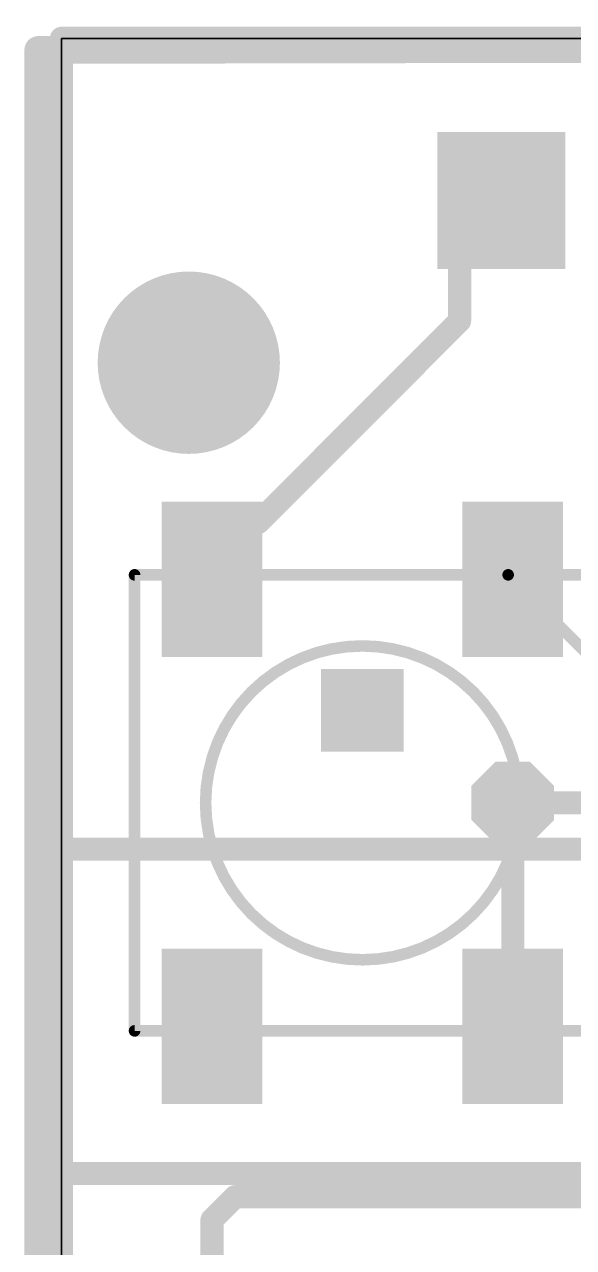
# Model space of a CAD drawing. Extents: x -0.4 to 69.2, y -1 to 53.5.
# Drawn here: x -0.41 to 5.62, y 40.08 to 53.49 of the extents above; entities that cross this region are included whole.
import ezdxf

# ---------------------------------------------------------------- set-up
doc = ezdxf.new("R2010")
doc.units = 0
for name, color, linetype in [('1', 12, 'CONTINUOUS'), ('16', 132, 'CONTINUOUS'), ('18', 110, 'CONTINUOUS'), ('20', 53, 'CONTINUOUS'), ('21', 40, 'CONTINUOUS'), ('22', 6, 'CONTINUOUS'), ('29', 253, 'CONTINUOUS')]:
    doc.layers.add(name, color=color, linetype=linetype)

# ---------------------------------------------------------------- blocks, each defined once
blk = doc.blocks.new('PIE')
at = {"const_width": 0.5}
blk.add_lwpolyline([(0, -0.25, 1), (0, 0.25, 1), (0, -0.25)], format="xyb", dxfattribs=at)
blk = doc.blocks.new('RECT')
blk.add_solid([(-0.5, -0.5), (0.5, -0.5), (-0.5, 0.5), (0.5, 0.5)])
blk = doc.blocks.new('SQUAREV')
blk.add_solid([(-0.5, -0.5), (0.5, -0.5), (-0.5, 0.5), (0.5, 0.5)])
blk = doc.blocks.new('OCTAGONV')
at = {"const_width": 0.5}
blk.add_lwpolyline([(-0.25, -0.1036), (-0.25, 0.1036), (-0.1036, 0.25), (0.1036, 0.25), (0.25, 0.1036), (0.25, -0.1036), (0.1036, -0.25), (-0.1036, -0.25), (-0.25, -0.1036), (-0.25, 0.1036)], dxfattribs=at)

msp = doc.modelspace()

# ---------------------------------------------------------------- linework, layer by layer
at = {"layer": '1', "const_width": 0.254}
for points in [[(0, 53.34), (68.834, 53.34)], [(0, 0), (0, 53.34)], [(4.826, 51.5112), (4.3688, 51.054)], [(4.826, 51.562), (4.826, 51.5112)], [(4.3688, 51.054), (4.3688, 50.2412)], [(4.3688, 50.2412), (2.159, 48.0314)], [(2.159, 48.0314), (1.652, 48.0314)], [(1.652, 48.0314), (1.652, 47.408)], [(4.952, 42.508), (4.952, 44.958)], [(0, 44.45), (68.834, 44.45)], [(0, 40.894), (0, 44.45)], [(68.834, 40.894), (0, 40.894)], [(1.906, 40.64), (1.652, 40.386)], [(66.928, 40.64), (1.906, 40.64)], [(1.652, 40.386), (1.652, 38.518)]]:
    msp.add_lwpolyline(points, dxfattribs=at)
at = {"layer": '1', "const_width": 0.127}
for points in [[(0, 53.4035, 1), (0, 53.2765)], [(0.0635, 53.34, 1), (-0.0635, 53.34)], [(4.8895, 51.562, 1), (4.7625, 51.562)], [(4.8709, 51.4663, 1), (4.7811, 51.5561)], [(4.7625, 51.5112, 1), (4.8895, 51.5112)], [(4.4323, 51.054, 1), (4.3053, 51.054)], [(4.3239, 51.0989, 1), (4.4137, 51.0091)], [(4.3053, 50.2412, 1), (4.4323, 50.2412)], [(4.4137, 50.1963, 1), (4.3239, 50.2861)], [(1.652, 48.0949, 1), (1.652, 47.9679)], [(1.7155, 48.0314, 1), (1.5885, 48.0314)], [(2.159, 47.9679, 1), (2.159, 48.0949)], [(2.1141, 48.0763, 1), (2.2039, 47.9865)], [(1.5885, 47.408, 1), (1.7155, 47.408)], [(5.0155, 44.958, 1), (4.8885, 44.958)], [(0, 44.5135, 1), (0, 44.3865)], [(0.0635, 44.45, 1), (-0.0635, 44.45)], [(4.8885, 42.508, 1), (5.0155, 42.508)], [(0, 40.9575, 1), (0, 40.8305)], [(-0.0635, 40.894, 1), (0.0635, 40.894)], [(1.906, 40.7035, 1), (1.906, 40.5765)], [(1.9509, 40.5951, 1), (1.8611, 40.6849)], [(1.7155, 40.386, 1), (1.5885, 40.386)], [(1.6071, 40.4309, 1), (1.6969, 40.3411)]]:
    msp.add_lwpolyline(points, format="xyb", dxfattribs=at)
at = {"layer": '16'}
for points, const_width in [([(68.58, 53.34), (-0.254, 53.213)], 0.3048), ([(-0.254, 53.213), (-0.254, -0.127)], 0.3048), ([(10.542, 44.958), (4.952, 44.958)], 0.254)]:
    msp.add_lwpolyline(points, dxfattribs=dict(at, const_width=const_width))
for points, const_width in [([(-0.1778, 53.213, 1), (-0.3302, 53.213)], 0.1524), ([(-0.2541, 53.2892, 1), (-0.2539, 53.1368)], 0.1524), ([(4.952, 45.0215, 1), (4.952, 44.8945)], 0.127)]:
    msp.add_lwpolyline(points, format="xyb", dxfattribs=dict(at, const_width=const_width))
at = {"layer": '20'}
for p, q in [((0, 0), (0, 53.34)), ((0, 53.34), (68.834, 53.34))]:
    msp.add_line(p, q, dxfattribs=at)
at = {"layer": '21'}
for points, const_width in [([(0.802, 47.4898, 1), (0.802, 47.4263)], 0.0635), ([(0.8337, 47.458, 1), (0.7703, 47.458)], 0.0635), ([(4.9245, 47.4805, 1), (4.8795, 47.4355)], 0.0635), ([(4.902, 47.4898, 1), (4.902, 47.4263)], 0.0635), ([(4.902, 47.4263, 1), (4.902, 47.4898)], 0.0635), ([(3.302, 43.2375, 1), (3.302, 46.6785, 1), (3.302, 43.2375)], 0.127), ([(0.802, 42.4898, 1), (0.802, 42.4263)], 0.0635), ([(0.7703, 42.458, 1), (0.8337, 42.458)], 0.0635)]:
    msp.add_lwpolyline(points, format="xyb", dxfattribs=dict(at, const_width=const_width))
at = {"layer": '21', "const_width": 0.127}
for points in [[(0.802, 42.458), (0.802, 47.458)], [(0.802, 47.458), (4.902, 47.458)], [(4.902, 47.458), (5.802, 47.458)], [(4.902, 47.458), (5.802, 46.558)], [(5.802, 42.458), (0.802, 42.458)]]:
    msp.add_lwpolyline(points, dxfattribs=at)
at = {"layer": '22'}
for p, q in [((64.516, 53.34), (0, 53.34)), ((0, 53.34), (0, 0))]:
    msp.add_line(p, q, dxfattribs=at)
at = {"layer": '29'}
for points, const_width in [([(1.397, 50.534, 0.4142), (0.647, 49.784)], 0.5), ([(2.147, 49.784, 0.4142), (1.397, 50.534)], 0.5), ([(1.397, 50.659, 1), (1.397, 50.409)], 0.25), ([(1.397, 50.409, 1), (1.397, 50.659)], 0.25), ([(0.647, 49.784, 0.4142), (1.397, 49.034)], 0.5), ([(0.772, 49.784, 1), (0.522, 49.784)], 0.25), ([(1.397, 49.034, 0.4142), (2.147, 49.784)], 0.5), ([(2.272, 49.784, 1), (2.022, 49.784)], 0.25), ([(0.522, 49.784, 1), (0.772, 49.784)], 0.25), ([(2.022, 49.784, 1), (2.272, 49.784)], 0.25), ([(1.397, 49.159, 1), (1.397, 48.909)], 0.25), ([(1.397, 48.909, 1), (1.397, 49.159)], 0.25)]:
    msp.add_lwpolyline(points, format="xyb", dxfattribs=dict(at, const_width=const_width))

# ---------------------------------------------------------------- block references
at = {"layer": '1', "xscale": 1.2, "yscale": 1.3}
msp.add_blockref('RECT', (4.826, 51.562), dxfattribs=at)
at = {"layer": '1'}
msp.add_blockref('PIE', (1.397, 49.784), dxfattribs=at)
at = {"layer": '1', "xscale": 1.5, "yscale": 0.9, "rotation": 90}
for p in [(1.652, 47.408), (4.952, 47.408), (1.652, 42.508), (4.952, 42.508)]:
    msp.add_blockref('RECT', p, dxfattribs=at)
at = {"layer": '18', "xscale": 0.9064, "yscale": 0.9064}
for name, p in [('SQUAREV', (3.302, 45.974)), ('SQUAREV', (3.302, 45.974)), ('OCTAGONV', (4.952, 44.958)), ('OCTAGONV', (4.952, 44.958))]:
    msp.add_blockref(name, p, dxfattribs=at)
at = {"layer": '29'}
for name, p, xscale, yscale in [('RECT', (4.826, 51.562), 1.4032, 1.5032), ('PIE', (1.397, 49.784), 1.2032, 1.2032)]:
    msp.add_blockref(name, p, dxfattribs=dict(at, xscale=xscale, yscale=yscale))
at = {"layer": '29', "xscale": 1.7032, "yscale": 1.1032, "rotation": 90}
for p in [(1.652, 47.408), (4.952, 47.408), (1.652, 42.508), (4.952, 42.508)]:
    msp.add_blockref('RECT', p, dxfattribs=at)

doc.saveas('drawing.dxf')
